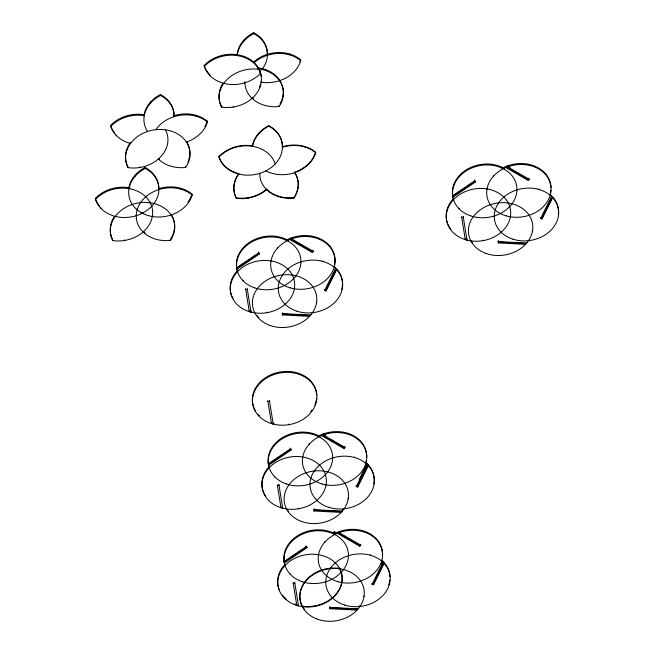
<?xml version="1.0" encoding="UTF-8"?>
<svg xmlns="http://www.w3.org/2000/svg" width="654" height="654" viewBox="0 0 654 654"><rect width="100%" height="100%" fill="white"/><g stroke="black" fill="none" stroke-linecap="round" stroke-linejoin="round"><path stroke-width="0.98" d="M282.356 314.942L282.193 314.01L309.358 315.408L309.522 316.34L282.356 314.942L282.405 312.694M314.051 511.011L313.887 510.079L341.053 511.477L341.216 512.409L314.051 511.011L314.1 508.763M329.845 608.727L329.681 607.787L356.847 609.185L357.01 610.125L329.845 608.727L329.894 606.471M498.184 242.005L498.397 240.68L498.348 242.936L525.514 244.334L525.358 243.402L498.184 242.005L498.348 242.936M326.068 290.948L325.905 290.016L336.499 268.712L336.663 269.652L326.068 290.948L324.58 290.531L335.535 268.508L335.371 267.568M359.185 479.496L367.066 463.637L367.229 464.577L356.275 486.601L357.763 487.017L368.357 465.722L368.194 464.781L357.599 486.086L357.763 487.017M542.06 218.943L541.896 218.011L552.491 196.707L552.655 197.647L542.06 218.943L540.572 218.526L551.526 196.494L551.371 195.562M381.552 563.993L382.868 561.353L383.023 562.285L372.069 584.308L373.557 584.733L384.151 563.429L383.988 562.497L373.393 583.801L373.557 584.733M312.122 251.52L313.111 250.425L313.274 251.357L312.285 252.46L289.902 239.536L289.738 238.604L312.122 251.52L312.285 252.46M528.277 180.455L528.113 179.515L505.738 166.59L505.894 167.53L528.277 180.455L529.266 179.351L529.102 178.419M343.979 448.53L343.816 447.589L321.433 434.673L321.596 435.605L343.979 448.53L344.969 447.426L344.805 446.494M359.61 545.305L360.599 544.21L360.763 545.142L359.774 546.237L337.39 533.321L337.235 532.381L359.61 545.305L359.774 546.237M258.404 251.986L258.567 252.918L236.691 267.707L236.527 266.775M259.532 253.916L236.92 269.203L236.756 268.271L259.376 252.984L259.532 253.916L258.567 252.918M474.395 179.981L474.559 180.913L452.682 195.701L452.519 194.769M475.532 181.91L452.911 197.197L452.748 196.265L475.368 180.97L475.532 181.91L474.559 180.913M290.098 448.055L290.262 448.987L268.385 463.776L268.222 462.844M291.226 449.985L268.614 465.272L268.451 464.34L291.071 449.053L291.226 449.985L290.262 448.987M305.892 545.763L306.056 546.703L284.179 561.492L284.016 560.552M307.028 547.7L284.408 562.988L284.245 562.056L306.865 546.76L307.028 547.7L306.056 546.703M461.577 216.678L461.74 217.61L463.334 217.349L463.171 216.417L467.013 240.124L466.858 239.192M245.585 288.684L245.741 289.624L247.343 289.354L251.022 312.13L250.858 311.198A32.365 26.217 -9.8 0 0 251.847 311.435M267.772 400.616L267.936 401.556L269.53 401.286L273.217 424.07L273.053 423.13A32.365 26.217 -9.8 0 0 274.042 423.367M277.28 484.753L277.435 485.693L279.037 485.423L278.874 484.491L282.716 508.207L282.553 507.267M293.074 582.469L293.237 583.401L294.831 583.139L298.51 605.915L298.355 604.983M498.561 241.62L526.65 243.067L526.519 242.307M282.569 313.626L310.658 315.073L310.519 314.255M314.263 509.695L342.353 511.142L342.255 510.553M330.057 607.411L358.147 608.849L358.049 608.269M146.848 202.446L150.248 202.773L150.15 202.192M257.349 68.237L258.845 68.425A32.365 26.217 -9.8 0 1 261.199 76.485M259.009 69.357L255.608 69.03A32.365 26.217 -9.8 0 0 225.81 80.802A32.365 26.217 -9.8 0 0 221.551 107.174A32.365 26.217 -9.8 0 0 253.654 96.898A32.365 26.217 -9.8 0 0 259.009 69.357L258.845 68.425M165.503 129.827L162.315 129.508A32.365 26.217 -9.8 0 0 132.378 141.19A32.365 26.217 -9.8 0 0 128.053 167.645A32.365 26.217 -9.8 0 0 160.156 157.361A32.365 26.217 -9.8 0 0 165.503 129.827A32.365 26.217 -9.8 0 1 185.687 167.457A32.365 26.217 -9.8 0 1 158.374 159.028L158.276 158.448M339.688 568.375L336.295 568.048A32.365 26.217 -9.8 0 0 306.497 579.82A32.365 26.217 -9.8 0 0 302.238 606.201A32.365 26.217 -9.8 0 0 334.341 595.917A32.365 26.217 -9.8 0 0 339.688 568.375L339.671 568.261M541.896 218.011L540.417 217.586L540.572 218.526M325.905 290.016L324.417 289.591L324.58 290.531M357.599 486.086L356.111 485.66L356.275 486.601M373.393 583.801L371.913 583.376L372.069 584.308M141.109 212.558L142.319 213.22L142.22 212.64M510.055 167.416L507.455 165.92L507.618 166.852L529.266 179.351M313.274 251.357L291.627 238.857L291.463 237.925M325.757 435.499L323.158 433.994L323.321 434.935L344.969 447.426M360.763 545.142L339.115 532.642L338.952 531.71M538.814 188.892L538.912 189.48M532.413 230.151L532.519 230.739M493.361 175.615L493.459 176.196M482.587 240.141L482.685 240.721M465.141 238.71L465.296 239.642L461.74 217.61M458.945 208.152L459.043 208.74M253.842 61.86A32.365 26.217 -9.8 0 1 300.595 59.727L300.75 60.667A32.365 26.217 -9.8 0 1 260.456 82.069M268.712 125.666L268.794 126.14A32.365 26.217 -9.8 0 1 268.5 169.402A32.365 26.217 -9.8 0 1 219.025 157.058L218.951 156.584A32.365 26.217 -9.8 0 1 252.444 145.867A32.365 26.217 -9.8 0 1 268.712 125.666A32.365 26.217 -9.8 0 1 282.364 146.815A32.365 26.217 -9.8 0 1 315.604 152.227L315.686 152.693A32.365 26.217 -9.8 0 1 265.843 170.907M289.321 53.906L289.485 54.846M304.331 146.406L304.412 146.88M322.823 260.897L322.921 261.486M354.517 456.966L354.615 457.555M370.311 554.682L370.409 555.262M283.002 95.639L283.166 96.571M297.93 187.665L298.011 188.139M315.604 152.227A32.365 26.217 -9.8 0 1 294.578 172.19L294.66 172.656A32.365 26.217 -9.8 0 1 293.957 198.088A32.365 26.217 -9.8 0 1 259.761 173.384M316.422 302.156L316.52 302.745M348.116 498.234L348.214 498.814M363.91 595.941L364.008 596.522M278.956 105.646L279.103 106.52A32.365 26.217 -9.8 0 1 244.915 81.693M294.578 172.19A32.365 26.217 -9.8 0 1 293.875 197.622L293.957 198.088M282.364 146.815L282.446 147.281A32.365 26.217 -9.8 0 1 315.686 152.693M237.124 54.568A32.365 26.217 -9.8 0 1 253.621 32.7L253.785 33.632A32.365 26.217 -9.8 0 1 261.584 69.872M260.374 72.381L260.529 73.313A32.365 26.217 -9.8 0 1 228.606 84.26A32.365 26.217 -9.8 0 1 204.342 66.422L204.179 65.49A32.365 26.217 -9.8 0 1 236.102 54.535A32.365 26.217 -9.8 0 1 260.374 72.381A32.365 26.217 -9.8 0 1 260.055 72.717M332.829 532.519A32.365 26.217 -9.8 0 1 334.308 531.718L334.464 532.658A32.365 26.217 -9.8 0 1 335.518 533.223M341.118 571.751L341.216 572.332M243.787 40.164L243.95 41.096M258.878 133.13L258.959 133.596M277.361 247.621L277.468 248.201M236.241 197.81A32.365 26.217 -9.8 0 0 266.562 189.194L266.644 189.66A32.365 26.217 -9.8 0 1 236.323 198.276L236.241 197.81A32.365 26.217 -9.8 0 1 238.743 173.596A32.365 26.217 -9.8 0 1 218.951 156.584M309.056 443.69L309.162 444.27M324.858 541.398L324.956 541.986M252.444 145.867L252.526 146.333A32.365 26.217 -9.8 0 1 268.794 126.14M288.782 424.078L288.888 424.667M233.314 106.438L233.421 107.027M248.103 197.655L248.185 198.121M266.595 312.146L266.693 312.726M298.289 508.215L298.387 508.804M314.084 605.931L314.182 606.511M238.743 173.596L238.824 174.062A32.365 26.217 -9.8 0 0 236.323 198.276M223.063 83.23A32.365 26.217 -9.8 0 0 221.395 106.242L221.551 107.174M269.374 400.354L269.53 401.286M271.336 422.647L271.5 423.588L267.936 401.556M247.179 288.422L247.343 289.354M209.746 74.858L209.86 75.504M224.461 165.666L224.543 166.132M249.141 310.715L249.305 311.647L245.741 289.624M242.953 280.157L243.051 280.746M294.668 582.199L294.831 583.139M280.836 506.785L280.999 507.717L277.435 485.693M274.647 476.226L274.745 476.815M290.441 573.942L290.539 574.523M284.907 564.745L285.03 565.44M143.937 115.791A32.365 26.217 -9.8 0 1 160.361 94.568A32.365 26.217 -9.8 0 1 174.021 115.717A32.365 26.217 -9.8 0 1 207.253 121.129L207.416 122.061A32.365 26.217 -9.8 0 1 186.39 142.024L186.292 141.444M195.987 115.308L196.143 116.248M189.586 156.568L189.75 157.508M159.224 188.532A32.365 26.217 -9.8 0 1 191.998 194.083L192.162 195.015A32.365 26.217 -9.8 0 1 141.321 212.681A32.365 26.217 -9.8 0 1 145.27 168.454L145.106 167.522A32.365 26.217 -9.8 0 0 128.715 188.499M185.523 166.525L185.687 167.457M174.021 115.717L174.177 116.649A32.365 26.217 -9.8 0 0 160.524 95.5L160.361 94.568M180.725 188.262L180.888 189.194M174.324 229.521L174.487 230.453M150.526 102.032L150.69 102.964M170.326 239.822L170.432 240.41A32.365 26.217 -9.8 0 1 138.566 206.116A32.365 26.217 -9.8 0 1 192.162 195.015M151.597 205.675L151.695 206.263M139.817 166.909L139.915 167.489M130.457 142.85L130.555 143.43A32.365 26.217 -9.8 0 1 110.763 126.426L110.6 125.486A32.365 26.217 -9.8 0 1 144.093 114.761L144.256 115.701A32.365 26.217 -9.8 0 0 110.763 126.426M140.479 202.045L140.577 202.626M135.272 174.978L135.435 175.918M137.029 209.108L137.152 209.811M127.955 167.064L128.053 167.645M116.175 134.92L116.273 135.501M124.562 239.854L124.661 240.443M130.015 187.927A32.365 26.217 -9.8 0 0 95.345 198.44L95.5 199.372A32.365 26.217 -9.8 0 1 136.923 190.943A32.365 26.217 -9.8 0 1 150.281 222.801A32.365 26.217 -9.8 0 1 112.799 240.598L112.635 239.658A32.365 26.217 -9.8 0 1 114.303 216.646M100.88 207.637L101.018 208.454M293.237 583.401L296.793 605.432L296.638 604.5A32.365 26.217 -9.8 0 1 294.733 603.846M450.982 229.407A32.365 26.217 -9.8 0 1 452.805 199.339M472.392 242.757A32.365 26.217 -9.8 0 1 471.371 241.212M549.998 194.344A32.365 26.217 -9.8 0 1 558.352 214.283M453.647 199.552A32.365 26.217 -9.8 0 1 466.31 169.795A32.365 26.217 -9.8 0 1 503.956 168.242M502.035 168.389A32.365 26.217 -9.8 0 1 534.228 165.944A32.365 26.217 -9.8 0 1 550.93 187.51M550.832 190.224A32.365 26.217 -9.8 0 1 550.398 192.905M237.655 271.557A32.365 26.217 -9.8 0 1 250.31 241.8A32.365 26.217 -9.8 0 1 287.964 240.255M260.3 84.824A32.365 26.217 -9.8 0 1 259.36 87.399M222.156 106.34A32.365 26.217 -9.8 0 1 221.395 106.242M204.342 66.422A32.365 26.217 -9.8 0 1 236.266 55.476A32.365 26.217 -9.8 0 1 260.529 73.313M209.697 74.572A32.365 26.217 -9.8 0 1 204.179 65.49M258.379 68.817A32.365 26.217 -9.8 0 1 279.103 106.52M258.216 67.877A32.365 26.217 -9.8 0 1 280.1 103.733M253.687 98.983A32.365 26.217 -9.8 0 1 252.256 97.748M253.997 62.792A32.365 26.217 -9.8 0 1 300.75 60.667M300.595 59.727A32.365 26.217 -9.8 0 1 299.851 61.868M237.279 55.508A32.365 26.217 -9.8 0 1 253.785 33.632M253.621 32.7A32.365 26.217 -9.8 0 1 267.257 54.38M186.807 142.016A32.365 26.217 -9.8 0 1 187.935 162.151M127.89 166.713A32.365 26.217 -9.8 0 1 129.925 143.161M155.832 129.68A32.365 26.217 -9.8 0 1 207.416 122.061M159.601 159.363A32.365 26.217 -9.8 0 1 158.897 158.742M147.559 131.487A32.365 26.217 -9.8 0 1 160.524 95.5M207.253 121.129A32.365 26.217 -9.8 0 1 204.874 126.639M114.802 133.114A32.365 26.217 -9.8 0 1 110.6 125.486M317.73 436.463A32.365 26.217 -9.8 0 1 350.896 434.411A32.365 26.217 -9.8 0 1 366.6 457.391M366.101 460.98A32.365 26.217 -9.8 0 1 365.357 463.596M269.08 466.825A32.365 26.217 -9.8 0 1 282.438 437.608A32.365 26.217 -9.8 0 1 319.659 436.324M365.7 462.419A32.365 26.217 -9.8 0 1 373.802 484.001M342.794 509.466A32.365 26.217 -9.8 0 1 342.189 510.202M288.651 511.583A32.365 26.217 -9.8 0 1 287.073 509.286M265.655 496.084A32.365 26.217 -9.8 0 1 268.5 467.414M285.144 565.334A32.365 26.217 -9.8 0 1 297.807 535.585A32.365 26.217 -9.8 0 1 335.453 534.032M381.495 560.126A32.365 26.217 -9.8 0 1 389.997 576.73M389.849 580.073A32.365 26.217 -9.8 0 1 388.746 584.864M359.708 605.669A32.365 26.217 -9.8 0 1 359.169 606.421M304.453 609.291A32.365 26.217 -9.8 0 1 303.366 607.779M286.305 599.056A32.365 26.217 -9.8 0 1 282.479 595.189M279.127 589.418A32.365 26.217 -9.8 0 1 284.302 565.13M255.256 410.516A32.365 26.217 -9.8 0 1 277.051 372.649A32.365 26.217 -9.8 0 1 316.716 394.91M316.634 398.204A32.365 26.217 -9.8 0 1 314.827 405.039M311.966 410.058A32.365 26.217 -9.8 0 1 310.74 411.644M259.613 415.985A32.365 26.217 -9.8 0 1 258.338 414.693M233.061 298.576A32.365 26.217 -9.8 0 1 237.86 270.225M258.837 317.648A32.365 26.217 -9.8 0 1 256.957 315.506M333.998 266.35A32.365 26.217 -9.8 0 1 341.731 289.526M286.035 240.394A32.365 26.217 -9.8 0 1 320.591 238.98A32.365 26.217 -9.8 0 1 334.586 264.02M332.992 533.451A32.365 26.217 -9.8 0 1 334.464 532.658M334.308 531.718A32.365 26.217 -9.8 0 1 336.851 533.198M145.27 168.454A32.365 26.217 -9.8 0 1 144.975 211.724A32.365 26.217 -9.8 0 1 95.5 199.372M145.106 167.522A32.365 26.217 -9.8 0 1 158.742 189.194M99.547 206.067A32.365 26.217 -9.8 0 1 95.345 198.44M191.998 194.083A32.365 26.217 -9.8 0 1 187.984 202.078M145.016 232.865A32.365 26.217 -9.8 0 1 143.578 231.639M112.799 240.598A32.365 26.217 -9.8 0 1 144.73 202.397A32.365 26.217 -9.8 0 1 170.432 240.41M171.471 214.823A32.365 26.217 -9.8 0 1 170.269 239.47M219.025 157.058A32.365 26.217 -9.8 0 1 250.956 146.104A32.365 26.217 -9.8 0 1 275.22 163.941M293.875 197.622A32.365 26.217 -9.8 0 1 266.562 189.194M333.532 534.179A32.365 26.217 -9.8 0 1 367.164 532.331A32.365 26.217 -9.8 0 1 382.328 556.006M466.163 239.895A32.365 26.217 -9.8 0 0 510.439 209.558A32.365 26.217 -9.8 0 0 458.912 195.064A32.365 26.217 -9.8 0 0 466.163 239.895M485.897 253.4A32.365 26.217 -9.8 0 0 532.765 225.916A32.365 26.217 -9.8 0 0 483.126 207.972A32.365 26.217 -9.8 0 0 485.897 253.4M513.03 239.233A32.365 26.217 -9.8 0 0 558.532 210.179A32.365 26.217 -9.8 0 0 507.831 194.099A32.365 26.217 -9.8 0 0 513.03 239.233M470.569 215.845A32.365 26.217 -9.8 0 0 516.881 187.706A32.365 26.217 -9.8 0 0 466.793 170.53A32.365 26.217 -9.8 0 0 470.569 215.845M506.392 215.894A32.365 26.217 -9.8 0 0 550.848 185.736A32.365 26.217 -9.8 0 0 499.443 171.013A32.365 26.217 -9.8 0 0 506.392 215.894M254.569 287.85A32.365 26.217 -9.8 0 0 300.881 259.712A32.365 26.217 -9.8 0 0 250.801 242.536A32.365 26.217 -9.8 0 0 254.569 287.85M322.095 483.968A32.365 26.217 -9.8 0 0 366.551 453.811A32.365 26.217 -9.8 0 0 315.138 439.087A32.365 26.217 -9.8 0 0 322.095 483.968M286.272 483.919A32.365 26.217 -9.8 0 0 332.584 455.781A32.365 26.217 -9.8 0 0 282.495 438.605A32.365 26.217 -9.8 0 0 286.272 483.919M328.733 507.316A32.365 26.217 -9.8 0 0 374.235 478.262A32.365 26.217 -9.8 0 0 323.534 462.174A32.365 26.217 -9.8 0 0 328.733 507.316M301.6 521.475A32.365 26.217 -9.8 0 0 348.459 493.991A32.365 26.217 -9.8 0 0 298.829 476.047A32.365 26.217 -9.8 0 0 301.6 521.475M281.858 507.978A32.365 26.217 -9.8 0 0 326.133 477.633A32.365 26.217 -9.8 0 0 274.615 463.138A32.365 26.217 -9.8 0 0 281.858 507.978M302.066 581.635A32.365 26.217 -9.8 0 0 348.378 553.497A32.365 26.217 -9.8 0 0 298.289 536.321A32.365 26.217 -9.8 0 0 302.066 581.635M344.527 605.024A32.365 26.217 -9.8 0 0 390.029 575.97A32.365 26.217 -9.8 0 0 339.328 559.889A32.365 26.217 -9.8 0 0 344.527 605.024M317.394 619.183A32.365 26.217 -9.8 0 0 364.262 591.698A32.365 26.217 -9.8 0 0 314.623 573.762A32.365 26.217 -9.8 0 0 317.394 619.183M297.66 605.686A32.365 26.217 -9.8 0 0 341.936 575.34A32.365 26.217 -9.8 0 0 290.409 560.854A32.365 26.217 -9.8 0 0 297.66 605.686M272.358 423.841A32.365 26.217 -9.8 0 0 316.634 393.495A32.365 26.217 -9.8 0 0 265.107 379.009A32.365 26.217 -9.8 0 0 272.358 423.841M250.163 311.901A32.365 26.217 -9.8 0 0 294.439 281.563A32.365 26.217 -9.8 0 0 242.92 267.069A32.365 26.217 -9.8 0 0 250.163 311.901M269.906 325.406A32.365 26.217 -9.8 0 0 316.765 297.922A32.365 26.217 -9.8 0 0 267.134 279.977A32.365 26.217 -9.8 0 0 269.906 325.406M297.039 311.247A32.365 26.217 -9.8 0 0 342.541 282.185A32.365 26.217 -9.8 0 0 291.839 266.104A32.365 26.217 -9.8 0 0 297.039 311.247M290.392 287.899A32.365 26.217 -9.8 0 0 334.856 257.741A32.365 26.217 -9.8 0 0 283.444 243.018A32.365 26.217 -9.8 0 0 290.392 287.899M337.889 581.684A32.365 26.217 -9.8 0 0 382.345 551.526A32.365 26.217 -9.8 0 0 330.94 536.803A32.365 26.217 -9.8 0 0 337.889 581.684"/></g></svg>
